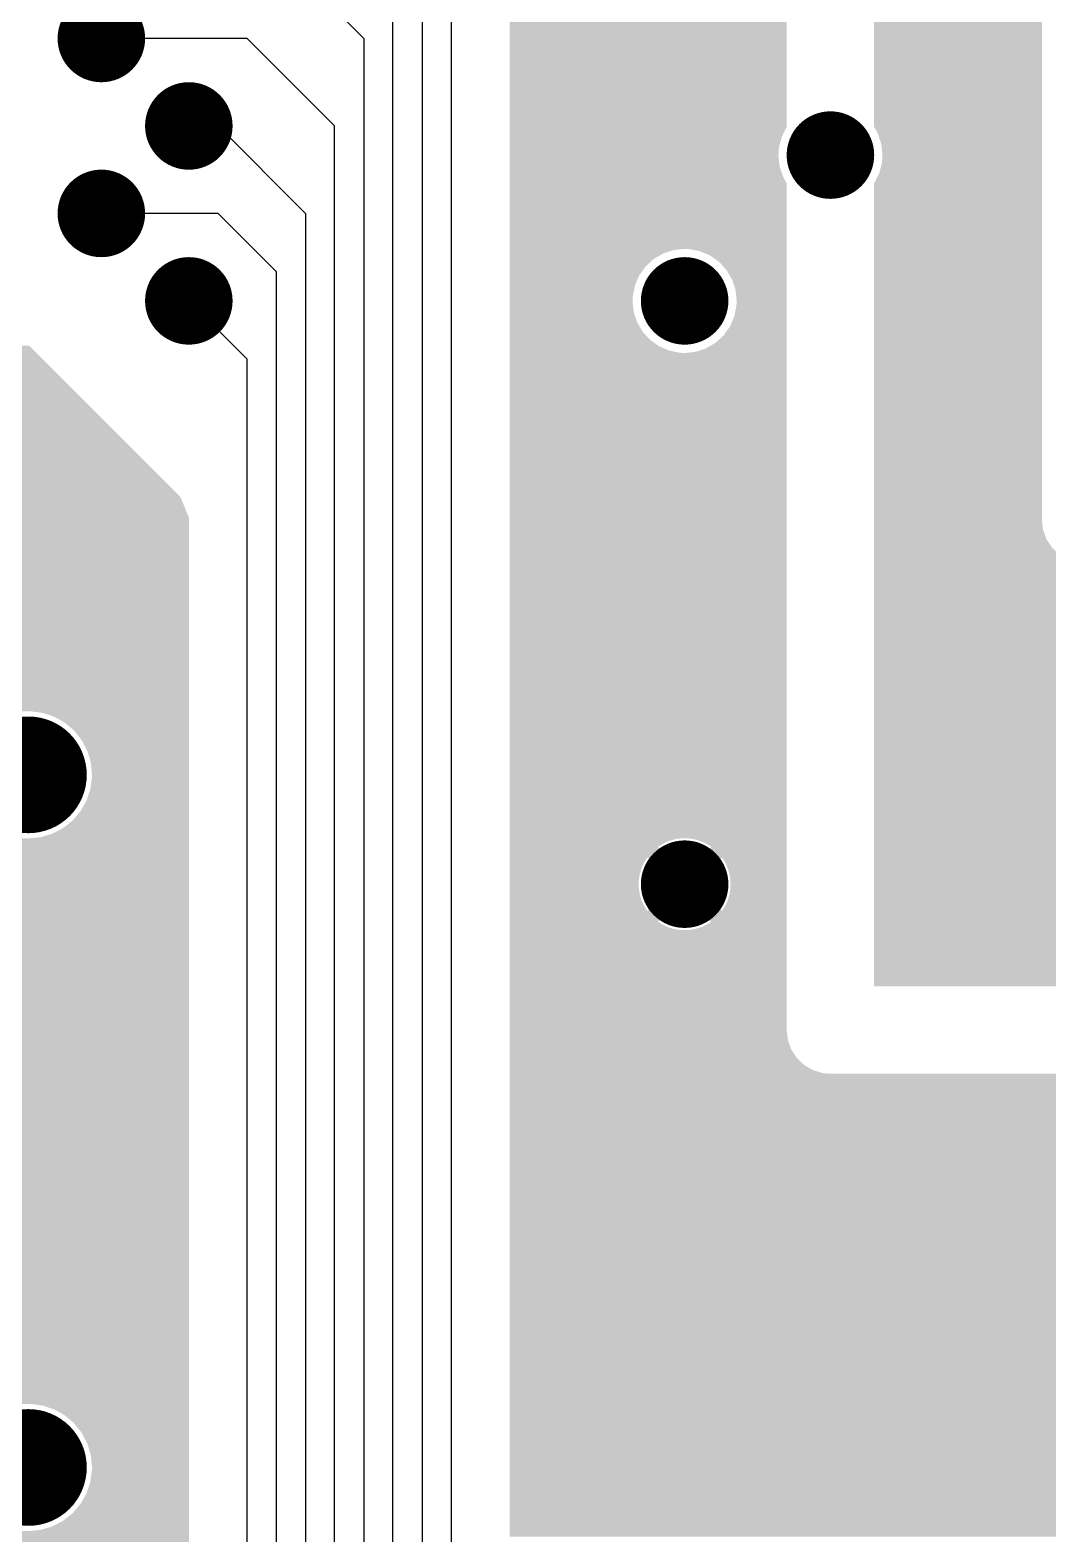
# Model space of a CAD drawing. Extents: x 295 to 953, y 10 to 290.
# Drawn here: x 540.19 to 554.82, y 105.78 to 127.39 of the extents above; entities that cross this region are included whole.
import ezdxf

# ---------------------------------------------------------------- set-up
doc = ezdxf.new("R2010")
doc.units = 0
doc.header["$LTSCALE"] = 5
doc.header["$MEASUREMENT"] = 0
doc.layers.get('0').update_dxf_attribs({"linetype": 'CONTINUOUS', "lineweight": 25})

msp = doc.modelspace()

# ---------------------------------------------------------------- linework, layer by layer
for p, q in [((546.243, 131.042), (546.243, 95)), ((545.824, 129.785), (545.824, 94.581)), ((543.729, 128.528), (544.986, 127.27)), ((545.405, 94.162), (545.405, 128.528)), ((543.31, 127.27), (541.214, 127.27)), ((544.567, 126.013), (543.31, 127.27)), ((544.986, 127.27), (544.986, 93.742)), ((542.472, 126.013), (542.891, 126.013)), ((542.891, 126.013), (544.148, 124.756)), ((544.567, 93.323), (544.567, 126.013)), ((542.891, 124.756), (541.214, 124.756)), ((543.729, 123.918), (542.891, 124.756)), ((544.148, 124.756), (544.148, 92.904)), ((543.729, 92.485), (543.729, 123.918)), ((543.31, 122.66), (542.472, 123.499)), ((543.31, 92.066), (543.31, 122.66))]:
    msp.add_line(p, q)
for points, const_width in [([(540.9, 127.27, 1), (541.529, 127.27, 1)], 0.629), ([(542.157, 126.013, 1), (542.786, 126.013, 1)], 0.629), ([(551.377, 125.594, 1), (552.006, 125.594, 1)], 0.629), ([(540.9, 124.756, 1), (541.529, 124.756, 1)], 0.629), ([(542.157, 123.499, 1), (542.786, 123.499, 1)], 0.629), ([(549.282, 123.499, 1), (549.911, 123.499, 1)], 0.629), ([(539.747, 116.688, 1), (540.586, 116.688, 1)], 0.838), ([(549.282, 115.117, 1), (549.911, 115.117, 1)], 0.629), ([(539.747, 106.735, 1), (540.586, 106.735, 1)], 0.838)]:
    msp.add_lwpolyline(points, format="xyb", close=True, dxfattribs=dict(const_width=const_width))
for points in [[(552.32, 126), (552.32, 133.57), (554.73, 126), (554.73, 133.57)], [(547.082, 126), (547.082, 128.706), (551.063, 126), (551.063, 128.706)], [(547.082, 125.858), (547.082, 126), (550.992, 125.858), (551.063, 126)], [(552.374, 125.902), (552.32, 126), (554.73, 125.902), (554.73, 126)], [(547.082, 125.705), (547.082, 125.858), (550.952, 125.705), (550.992, 125.858)], [(552.423, 125.751), (552.374, 125.902), (554.73, 125.751), (554.73, 125.902)], [(547.082, 125.594), (547.082, 125.705), (550.944, 125.594), (550.952, 125.705)], [(547.082, 125.437), (547.082, 125.594), (550.96, 125.437), (550.944, 125.594)], [(552.44, 125.594), (552.423, 125.751), (554.73, 125.594), (554.73, 125.751)], [(552.431, 125.483), (552.44, 125.594), (554.73, 125.483), (554.73, 125.594)], [(547.082, 125.287), (547.082, 125.437), (551.01, 125.287), (550.96, 125.437)], [(552.392, 125.33), (552.431, 125.483), (554.73, 125.33), (554.73, 125.483)], [(547.082, 125.189), (547.082, 125.287), (551.063, 125.189), (551.01, 125.287)], [(547.082, 125.188), (547.082, 125.189), (551.063, 125.188), (551.063, 125.189)], [(547.082, 124.247), (547.082, 125.188), (551.063, 124.247), (551.063, 125.188)], [(552.32, 125.189), (552.392, 125.33), (554.73, 125.189), (554.73, 125.33)], [(552.32, 125.188), (552.32, 125.189), (554.73, 125.188), (554.73, 125.189)], [(552.32, 120.355), (552.32, 125.188), (554.73, 120.355), (554.73, 125.188)], [(547.082, 124.23), (547.082, 124.247), (549.439, 124.23), (549.596, 124.247)], [(547.082, 124.181), (547.082, 124.23), (549.289, 124.181), (549.439, 124.23)], [(547.082, 124.101), (547.082, 124.181), (549.152, 124.101), (549.289, 124.181)], [(547.082, 123.994), (547.082, 124.101), (549.036, 123.994), (549.152, 124.101)], [(549.662, 124.244), (549.596, 124.247), (551.063, 124.244), (551.063, 124.247)], [(549.817, 124.213), (549.662, 124.244), (551.063, 124.213), (551.063, 124.244)], [(549.963, 124.151), (549.817, 124.213), (551.063, 124.151), (551.063, 124.213)], [(550.092, 124.059), (549.963, 124.151), (551.063, 124.059), (551.063, 124.151)], [(550.198, 123.943), (550.092, 124.059), (551.063, 123.943), (551.063, 124.059)], [(547.082, 123.865), (547.082, 123.994), (548.944, 123.865), (549.036, 123.994)], [(547.082, 123.72), (547.082, 123.865), (548.882, 123.72), (548.944, 123.865)], [(550.278, 123.806), (550.198, 123.943), (551.063, 123.806), (551.063, 123.943)], [(547.082, 123.564), (547.082, 123.72), (548.851, 123.564), (548.882, 123.72)], [(550.328, 123.656), (550.278, 123.806), (551.063, 123.656), (551.063, 123.806)], [(550.344, 123.499), (550.328, 123.656), (551.063, 123.499), (551.063, 123.656)], [(547.082, 123.499), (547.082, 123.564), (548.848, 123.499), (548.851, 123.564)], [(547.082, 123.341), (547.082, 123.499), (548.865, 123.341), (548.848, 123.499)], [(550.311, 123.278), (550.341, 123.433), (551.063, 123.278), (551.063, 123.433)], [(550.341, 123.433), (550.344, 123.499), (551.063, 123.433), (551.063, 123.499)], [(547.082, 123.191), (547.082, 123.341), (548.914, 123.191), (548.865, 123.341)], [(547.082, 123.055), (547.082, 123.191), (548.994, 123.055), (548.914, 123.191)], [(550.248, 123.132), (550.311, 123.278), (551.063, 123.132), (551.063, 123.278)], [(547.082, 122.938), (547.082, 123.055), (549.101, 122.938), (548.994, 123.055)], [(550.04, 122.896), (550.157, 123.003), (551.063, 122.896), (551.063, 123.003)], [(550.157, 123.003), (550.248, 123.132), (551.063, 123.003), (551.063, 123.132)], [(532.708, 122.827), (532.489, 122.855), (540.208, 122.827), (540.18, 122.855)], [(532.92, 122.766), (532.708, 122.827), (540.269, 122.766), (540.208, 122.827)], [(533.12, 122.674), (532.92, 122.766), (540.361, 122.674), (540.269, 122.766)], [(547.082, 122.846), (547.082, 122.938), (549.23, 122.846), (549.101, 122.938)], [(547.082, 122.784), (547.082, 122.846), (549.375, 122.784), (549.23, 122.846)], [(547.082, 122.753), (547.082, 122.784), (549.53, 122.753), (549.375, 122.784)], [(547.082, 122.75), (547.082, 122.753), (549.596, 122.75), (549.53, 122.753)], [(547.082, 115.777), (547.082, 122.75), (551.063, 115.777), (551.063, 122.75)], [(549.596, 122.75), (549.753, 122.767), (551.063, 122.75), (551.063, 122.767)], [(549.753, 122.767), (549.904, 122.817), (551.063, 122.767), (551.063, 122.817)], [(549.904, 122.817), (550.04, 122.896), (551.063, 122.817), (551.063, 122.896)], [(533.304, 122.552), (533.12, 122.674), (540.483, 122.552), (540.361, 122.674)], [(533.468, 122.404), (533.304, 122.552), (540.631, 122.404), (540.483, 122.552)], [(533.607, 122.233), (533.468, 122.404), (540.802, 122.233), (540.631, 122.404)], [(533.719, 122.043), (533.607, 122.233), (540.992, 122.043), (540.802, 122.233)], [(533.801, 121.838), (533.719, 122.043), (541.197, 121.838), (540.992, 122.043)], [(533.851, 121.623), (533.801, 121.838), (541.412, 121.623), (541.197, 121.838)], [(533.867, 121.403), (533.851, 121.623), (541.632, 121.403), (541.412, 121.623)], [(533.837, 121.109), (533.865, 121.327), (541.926, 121.109), (541.707, 121.327)], [(533.865, 121.327), (533.867, 121.403), (541.707, 121.327), (541.632, 121.403)], [(533.776, 120.896), (533.837, 121.109), (542.138, 120.896), (541.926, 121.109)], [(533.684, 120.696), (533.776, 120.896), (542.339, 120.696), (542.138, 120.896)], [(533.562, 120.512), (533.677, 120.686), (542.421, 120.512), (542.349, 120.686)], [(533.677, 120.686), (533.684, 120.696), (542.349, 120.686), (542.339, 120.696)], [(533.414, 120.348), (533.451, 120.389), (542.472, 120.348), (542.472, 120.389)], [(533.451, 120.389), (533.562, 120.512), (542.471, 120.389), (542.421, 120.512)], [(533.451, 120.389), (533.451, 120.389), (542.472, 120.389), (542.471, 120.389)], [(533.053, 120.097), (533.243, 120.209), (542.472, 120.097), (542.472, 120.209)], [(533.243, 120.209), (533.414, 120.348), (542.472, 120.209), (542.472, 120.348)], [(552.32, 120.211), (552.32, 120.355), (554.747, 120.211), (554.73, 120.355)], [(552.32, 120.075), (552.32, 120.211), (554.796, 120.075), (554.747, 120.211)], [(504.275, 118.784), (504.275, 119.949), (542.472, 118.784), (542.472, 119.949)], [(532.413, 119.949), (532.633, 119.966), (542.472, 119.949), (542.472, 119.966)], [(532.633, 119.966), (532.848, 120.015), (542.472, 119.966), (542.472, 120.015)], [(532.848, 120.015), (533.053, 120.097), (542.472, 120.015), (542.472, 120.097)], [(552.32, 119.954), (552.32, 120.075), (554.875, 119.954), (554.796, 120.075)], [(552.32, 119.854), (552.32, 119.954), (554.98, 119.854), (554.875, 119.954)], [(552.32, 119.78), (552.32, 119.854), (555.105, 119.78), (554.98, 119.854)], [(552.32, 119.737), (552.32, 119.78), (555.244, 119.737), (555.105, 119.78)], [(552.32, 119.727), (552.32, 119.737), (555.359, 119.727), (555.244, 119.737)], [(552.32, 119.726), (552.32, 119.727), (560.493, 119.726), (560.492, 119.727)], [(552.32, 115.777), (552.32, 119.726), (560.493, 115.777), (560.493, 119.726)], [(532.468, 118.783), (532.413, 118.784), (542.472, 118.783), (542.472, 118.784)], [(532.541, 118.779), (532.468, 118.783), (542.472, 118.779), (542.472, 118.783)], [(532.613, 118.771), (532.541, 118.779), (542.472, 118.771), (542.472, 118.779)], [(532.684, 118.76), (532.613, 118.771), (542.472, 118.76), (542.472, 118.771)], [(532.756, 118.746), (532.684, 118.76), (542.472, 118.746), (542.472, 118.76)], [(532.826, 118.728), (532.756, 118.746), (542.472, 118.728), (542.472, 118.746)], [(532.896, 118.708), (532.826, 118.728), (542.472, 118.708), (542.472, 118.728)], [(532.964, 118.684), (532.896, 118.708), (542.472, 118.684), (542.472, 118.708)], [(533.032, 118.657), (532.964, 118.684), (542.472, 118.657), (542.472, 118.684)], [(533.098, 118.627), (533.032, 118.657), (542.472, 118.627), (542.472, 118.657)], [(532.916, 118.249), (533.225, 118.558), (542.472, 118.249), (542.472, 118.558)], [(533.162, 118.594), (533.098, 118.627), (542.472, 118.594), (542.472, 118.627)], [(533.225, 118.558), (533.162, 118.594), (542.472, 118.558), (542.472, 118.594)], [(504.275, 118.024), (504.275, 118.249), (542.472, 118.024), (542.472, 118.249)], [(533.778, 117.992), (533.759, 118.024), (542.472, 117.992), (542.472, 118.024)], [(533.812, 117.928), (533.778, 117.992), (542.472, 117.928), (542.472, 117.992)], [(533.844, 117.863), (533.812, 117.928), (542.472, 117.863), (542.472, 117.928)], [(533.872, 117.796), (533.844, 117.863), (542.472, 117.796), (542.472, 117.863)], [(533.898, 117.728), (533.872, 117.796), (542.472, 117.728), (542.472, 117.796)], [(533.92, 117.659), (533.898, 117.728), (542.472, 117.659), (542.472, 117.728)], [(533.935, 117.602), (533.92, 117.659), (542.472, 117.602), (542.472, 117.659)], [(540.201, 117.601), (540.166, 117.602), (542.472, 117.601), (542.472, 117.602)], [(540.374, 117.578), (540.201, 117.601), (542.472, 117.578), (542.472, 117.601)], [(540.54, 117.522), (540.374, 117.578), (542.472, 117.522), (542.472, 117.578)], [(540.692, 117.436), (540.54, 117.522), (542.472, 117.436), (542.472, 117.522)], [(540.825, 117.322), (540.692, 117.436), (542.472, 117.322), (542.472, 117.436)], [(540.933, 117.185), (540.825, 117.322), (542.472, 117.185), (542.472, 117.322)], [(541.014, 117.03), (540.933, 117.185), (542.472, 117.03), (542.472, 117.185)], [(541.063, 116.862), (541.014, 117.03), (542.472, 116.862), (542.472, 117.03)], [(541.08, 116.688), (541.063, 116.862), (542.472, 116.688), (542.472, 116.862)], [(541.056, 116.481), (541.079, 116.654), (542.472, 116.481), (542.472, 116.654)], [(541.079, 116.654), (541.08, 116.688), (542.472, 116.654), (542.472, 116.688)], [(540.914, 116.163), (541, 116.315), (542.472, 116.163), (542.472, 116.315)], [(541, 116.315), (541.056, 116.481), (542.472, 116.315), (542.472, 116.481)], [(540.8, 116.03), (540.914, 116.163), (542.472, 116.03), (542.472, 116.163)], [(540.34, 115.791), (540.508, 115.841), (542.472, 115.791), (542.472, 115.841)], [(540.508, 115.841), (540.663, 115.921), (542.472, 115.841), (542.472, 115.921)], [(540.663, 115.921), (540.8, 116.03), (542.472, 115.921), (542.472, 116.03)], [(504.275, 113.935), (504.275, 115.64), (542.472, 113.935), (542.472, 115.64)], [(532.413, 115.64), (532.486, 115.642), (542.472, 115.64), (542.472, 115.642)], [(532.486, 115.642), (532.558, 115.647), (542.472, 115.642), (542.472, 115.647)], [(532.558, 115.647), (532.63, 115.656), (542.472, 115.647), (542.472, 115.656)], [(532.63, 115.656), (532.702, 115.667), (542.472, 115.656), (542.472, 115.667)], [(532.702, 115.667), (532.773, 115.682), (542.472, 115.667), (542.472, 115.682)], [(532.773, 115.682), (532.843, 115.7), (542.472, 115.682), (542.472, 115.7)], [(532.843, 115.7), (532.912, 115.722), (542.472, 115.7), (542.472, 115.722)], [(532.912, 115.722), (532.981, 115.747), (542.472, 115.722), (542.472, 115.747)], [(532.981, 115.747), (533.048, 115.774), (542.472, 115.747), (542.472, 115.774)], [(533.048, 115.774), (533.048, 115.775), (542.472, 115.774), (542.472, 115.775)], [(540.166, 115.775), (540.34, 115.791), (542.472, 115.775), (542.472, 115.791)], [(547.082, 115.775), (547.082, 115.777), (549.549, 115.775), (549.596, 115.777)], [(547.082, 115.77), (547.082, 115.775), (549.502, 115.77), (549.549, 115.775)], [(547.082, 115.762), (547.082, 115.77), (549.456, 115.762), (549.502, 115.77)], [(547.082, 115.75), (547.082, 115.762), (549.411, 115.75), (549.456, 115.762)], [(547.082, 115.735), (547.082, 115.75), (549.366, 115.735), (549.411, 115.75)], [(547.082, 115.717), (547.082, 115.735), (549.322, 115.717), (549.366, 115.735)], [(547.082, 115.696), (547.082, 115.717), (549.28, 115.696), (549.322, 115.717)], [(547.082, 115.672), (547.082, 115.696), (549.24, 115.672), (549.28, 115.696)], [(547.082, 115.654), (547.082, 115.672), (549.213, 115.654), (549.24, 115.672)], [(547.082, 115.535), (547.082, 115.654), (549.332, 115.535), (549.213, 115.654)], [(549.629, 115.776), (549.596, 115.777), (551.063, 115.776), (551.063, 115.777)], [(549.676, 115.772), (549.629, 115.776), (551.063, 115.772), (551.063, 115.776)], [(549.722, 115.765), (549.676, 115.772), (551.063, 115.765), (551.063, 115.772)], [(549.768, 115.754), (549.722, 115.765), (551.063, 115.754), (551.063, 115.765)], [(549.813, 115.74), (549.768, 115.754), (551.063, 115.74), (551.063, 115.754)], [(549.857, 115.723), (549.813, 115.74), (551.063, 115.723), (551.063, 115.74)], [(549.899, 115.703), (549.857, 115.723), (551.063, 115.703), (551.063, 115.723)], [(549.86, 115.535), (549.979, 115.654), (551.063, 115.535), (551.063, 115.654)], [(549.94, 115.68), (549.899, 115.703), (551.063, 115.68), (551.063, 115.703)], [(549.979, 115.654), (549.94, 115.68), (551.063, 115.654), (551.063, 115.68)], [(552.32, 115.775), (552.32, 115.777), (558.769, 115.775), (558.816, 115.777)], [(552.32, 115.77), (552.32, 115.775), (558.723, 115.77), (558.769, 115.775)], [(552.32, 115.762), (552.32, 115.77), (558.676, 115.762), (558.723, 115.77)], [(552.32, 115.75), (552.32, 115.762), (558.631, 115.75), (558.676, 115.762)], [(552.32, 115.735), (552.32, 115.75), (558.586, 115.735), (558.631, 115.75)], [(552.32, 115.717), (552.32, 115.735), (558.543, 115.717), (558.586, 115.735)], [(552.32, 115.696), (552.32, 115.717), (558.501, 115.696), (558.543, 115.717)], [(552.32, 115.672), (552.32, 115.696), (558.46, 115.672), (558.501, 115.696)], [(552.32, 115.654), (552.32, 115.672), (558.433, 115.654), (558.46, 115.672)], [(552.32, 115.535), (552.32, 115.654), (558.552, 115.535), (558.433, 115.654)], [(547.082, 115.5), (547.082, 115.535), (551.063, 115.5), (551.063, 115.535)], [(547.082, 115.461), (547.082, 115.5), (549.033, 115.461), (549.059, 115.5)], [(547.082, 115.42), (547.082, 115.461), (549.01, 115.42), (549.033, 115.461)], [(547.082, 115.377), (547.082, 115.42), (548.99, 115.377), (549.01, 115.42)], [(549.178, 115.381), (549.059, 115.5), (550.014, 115.381), (550.134, 115.5)], [(549.332, 115.535), (549.362, 115.552), (549.86, 115.535), (549.83, 115.552)], [(549.362, 115.552), (549.368, 115.555), (549.83, 115.552), (549.825, 115.555)], [(549.368, 115.555), (549.398, 115.57), (549.825, 115.555), (549.794, 115.57)], [(549.398, 115.57), (549.405, 115.572), (549.794, 115.57), (549.788, 115.572)], [(549.405, 115.572), (549.436, 115.585), (549.788, 115.572), (549.756, 115.585)], [(549.436, 115.585), (549.443, 115.587), (549.756, 115.585), (549.75, 115.587)], [(549.443, 115.587), (549.475, 115.596), (549.75, 115.587), (549.716, 115.596)], [(549.475, 115.596), (549.483, 115.598), (549.716, 115.596), (549.711, 115.598)], [(549.483, 115.598), (549.515, 115.604), (549.711, 115.598), (549.676, 115.604)], [(549.515, 115.604), (549.523, 115.605), (549.676, 115.604), (549.671, 115.605)], [(549.523, 115.605), (549.556, 115.609), (549.671, 115.605), (549.635, 115.609)], [(549.556, 115.609), (549.568, 115.61), (549.635, 115.609), (549.63, 115.61)], [(549.568, 115.61), (549.596, 115.611), (549.63, 115.61), (549.596, 115.611)], [(550.144, 115.485), (550.134, 115.5), (551.063, 115.485), (551.063, 115.5)], [(550.169, 115.445), (550.144, 115.485), (551.063, 115.445), (551.063, 115.485)], [(550.191, 115.403), (550.169, 115.445), (551.063, 115.403), (551.063, 115.445)], [(550.21, 115.36), (550.191, 115.403), (551.063, 115.36), (551.063, 115.403)], [(552.32, 115.5), (552.32, 115.535), (560.493, 115.5), (560.493, 115.535)], [(552.32, 115.461), (552.32, 115.5), (558.253, 115.461), (558.279, 115.5)], [(552.32, 115.42), (552.32, 115.461), (558.23, 115.42), (558.253, 115.461)], [(552.32, 115.377), (552.32, 115.42), (558.21, 115.377), (558.23, 115.42)], [(547.082, 115.333), (547.082, 115.377), (548.973, 115.333), (548.99, 115.377)], [(547.082, 115.288), (547.082, 115.333), (548.959, 115.288), (548.973, 115.333)], [(547.082, 115.243), (547.082, 115.288), (548.948, 115.243), (548.959, 115.288)], [(547.082, 115.196), (547.082, 115.243), (548.941, 115.196), (548.948, 115.243)], [(547.082, 115.149), (547.082, 115.196), (548.937, 115.149), (548.941, 115.196)], [(549.104, 115.164), (549.107, 115.191), (550.088, 115.164), (550.085, 115.191)], [(549.107, 115.191), (549.11, 115.204), (550.085, 115.191), (550.083, 115.204)], [(549.11, 115.204), (549.115, 115.231), (550.083, 115.204), (550.077, 115.231)], [(549.115, 115.231), (549.119, 115.244), (550.077, 115.231), (550.074, 115.244)], [(549.119, 115.244), (549.126, 115.27), (550.074, 115.244), (550.066, 115.27)], [(549.126, 115.27), (549.131, 115.283), (550.066, 115.27), (550.062, 115.283)], [(549.131, 115.283), (549.14, 115.308), (550.062, 115.283), (550.052, 115.308)], [(549.14, 115.308), (549.146, 115.32), (550.052, 115.308), (550.047, 115.32)], [(549.146, 115.32), (549.158, 115.345), (550.047, 115.32), (550.034, 115.345)], [(549.158, 115.345), (549.164, 115.357), (550.034, 115.345), (550.028, 115.357)], [(549.164, 115.357), (549.178, 115.381), (550.028, 115.357), (550.014, 115.381)], [(550.225, 115.316), (550.21, 115.36), (551.063, 115.316), (551.063, 115.36)], [(550.238, 115.271), (550.225, 115.316), (551.063, 115.271), (551.063, 115.316)], [(550.247, 115.225), (550.238, 115.271), (551.063, 115.225), (551.063, 115.271)], [(550.253, 115.178), (550.247, 115.225), (551.063, 115.178), (551.063, 115.225)], [(552.32, 115.333), (552.32, 115.377), (558.193, 115.333), (558.21, 115.377)], [(552.32, 115.288), (552.32, 115.333), (558.179, 115.288), (558.193, 115.333)], [(552.32, 115.243), (552.32, 115.288), (558.168, 115.243), (558.179, 115.288)], [(552.32, 115.196), (552.32, 115.243), (558.161, 115.196), (558.168, 115.243)], [(552.32, 115.149), (552.32, 115.196), (558.157, 115.149), (558.161, 115.196)], [(547.082, 115.102), (547.082, 115.149), (548.936, 115.102), (548.937, 115.149)], [(547.082, 115.055), (547.082, 115.102), (548.939, 115.055), (548.936, 115.102)], [(547.082, 115.009), (547.082, 115.055), (548.945, 115.009), (548.939, 115.055)], [(547.082, 114.962), (547.082, 115.009), (548.954, 114.962), (548.945, 115.009)], [(549.102, 115.123), (549.103, 115.151), (550.091, 115.123), (550.089, 115.151)], [(549.102, 115.11), (549.102, 115.123), (550.09, 115.11), (550.091, 115.123)], [(549.103, 115.082), (549.102, 115.11), (550.09, 115.082), (550.09, 115.11)], [(549.103, 115.151), (549.104, 115.164), (550.089, 115.151), (550.088, 115.164)], [(549.104, 115.069), (549.103, 115.082), (550.088, 115.069), (550.09, 115.082)], [(549.108, 115.042), (549.104, 115.069), (550.085, 115.042), (550.088, 115.069)], [(549.109, 115.029), (549.108, 115.042), (550.083, 115.029), (550.085, 115.042)], [(549.116, 115.002), (549.109, 115.029), (550.077, 115.002), (550.083, 115.029)], [(549.118, 114.989), (549.116, 115.002), (550.074, 114.989), (550.077, 115.002)], [(549.127, 114.963), (549.118, 114.989), (550.066, 114.963), (550.074, 114.989)], [(550.234, 114.945), (550.244, 114.991), (551.063, 114.945), (551.063, 114.991)], [(550.244, 114.991), (550.251, 115.037), (551.063, 114.991), (551.063, 115.037)], [(550.251, 115.037), (550.255, 115.084), (551.063, 115.037), (551.063, 115.084)], [(550.256, 115.131), (550.253, 115.178), (551.063, 115.131), (551.063, 115.178)], [(550.255, 115.084), (550.256, 115.131), (551.063, 115.084), (551.063, 115.131)], [(552.32, 115.102), (552.32, 115.149), (558.156, 115.102), (558.157, 115.149)], [(552.32, 115.055), (552.32, 115.102), (558.159, 115.055), (558.156, 115.102)], [(552.32, 115.009), (552.32, 115.055), (558.165, 115.009), (558.159, 115.055)], [(552.32, 114.962), (552.32, 115.009), (558.175, 114.962), (558.165, 115.009)], [(547.082, 114.917), (547.082, 114.962), (548.967, 114.917), (548.954, 114.962)], [(547.082, 114.873), (547.082, 114.917), (548.983, 114.873), (548.967, 114.917)], [(547.082, 114.83), (547.082, 114.873), (549.002, 114.83), (548.983, 114.873)], [(547.082, 114.788), (547.082, 114.83), (549.024, 114.788), (549.002, 114.83)], [(547.082, 114.748), (547.082, 114.788), (549.048, 114.748), (549.024, 114.788)], [(549.059, 114.733), (549.178, 114.852), (550.134, 114.733), (550.014, 114.852)], [(549.13, 114.95), (549.127, 114.963), (550.062, 114.95), (550.066, 114.963)], [(549.141, 114.925), (549.13, 114.95), (550.052, 114.925), (550.062, 114.95)], [(549.146, 114.913), (549.141, 114.925), (550.046, 114.913), (550.052, 114.925)], [(549.158, 114.888), (549.146, 114.913), (550.035, 114.888), (550.046, 114.913)], [(549.164, 114.876), (549.158, 114.888), (550.028, 114.876), (550.035, 114.888)], [(549.178, 114.853), (549.164, 114.876), (550.014, 114.853), (550.028, 114.876)], [(549.178, 114.852), (549.178, 114.853), (550.014, 114.852), (550.014, 114.853)], [(550.134, 114.733), (550.16, 114.773), (551.063, 114.733), (551.063, 114.773)], [(550.16, 114.773), (550.183, 114.814), (551.063, 114.773), (551.063, 114.814)], [(550.183, 114.814), (550.203, 114.856), (551.063, 114.814), (551.063, 114.856)], [(550.203, 114.856), (550.22, 114.9), (551.063, 114.856), (551.063, 114.9)], [(550.22, 114.9), (550.234, 114.945), (551.063, 114.9), (551.063, 114.945)], [(552.32, 114.917), (552.32, 114.962), (558.187, 114.917), (558.175, 114.962)], [(552.32, 114.873), (552.32, 114.917), (558.203, 114.873), (558.187, 114.917)], [(552.32, 114.83), (552.32, 114.873), (558.222, 114.83), (558.203, 114.873)], [(552.32, 114.788), (552.32, 114.83), (558.244, 114.788), (558.222, 114.83)], [(552.32, 114.748), (552.32, 114.788), (558.269, 114.748), (558.244, 114.788)], [(547.082, 114.733), (547.082, 114.748), (549.059, 114.733), (549.048, 114.748)], [(547.082, 114.698), (547.082, 114.733), (551.063, 114.698), (551.063, 114.733)], [(547.082, 114.579), (547.082, 114.698), (549.213, 114.579), (549.332, 114.698)], [(547.082, 114.553), (547.082, 114.579), (549.252, 114.553), (549.213, 114.579)], [(547.082, 114.53), (547.082, 114.553), (549.293, 114.53), (549.252, 114.553)], [(549.362, 114.681), (549.332, 114.698), (549.831, 114.681), (549.86, 114.698)], [(549.367, 114.678), (549.362, 114.681), (549.824, 114.678), (549.831, 114.681)], [(549.399, 114.663), (549.367, 114.678), (549.794, 114.663), (549.824, 114.678)], [(549.404, 114.661), (549.399, 114.663), (549.787, 114.661), (549.794, 114.663)], [(549.437, 114.649), (549.404, 114.661), (549.756, 114.649), (549.787, 114.661)], [(549.442, 114.647), (549.437, 114.649), (549.749, 114.647), (549.756, 114.649)], [(549.476, 114.637), (549.442, 114.647), (549.717, 114.637), (549.749, 114.647)], [(549.482, 114.636), (549.476, 114.637), (549.71, 114.636), (549.717, 114.637)], [(549.516, 114.629), (549.482, 114.636), (549.677, 114.629), (549.71, 114.636)], [(549.522, 114.628), (549.516, 114.629), (549.669, 114.628), (549.677, 114.629)], [(549.558, 114.624), (549.522, 114.628), (549.637, 114.624), (549.669, 114.628)], [(549.562, 114.623), (549.558, 114.624), (549.625, 114.623), (549.637, 114.624)], [(549.596, 114.622), (549.562, 114.623), (549.596, 114.622), (549.625, 114.623)], [(549.979, 114.579), (549.86, 114.698), (551.063, 114.579), (551.063, 114.698)], [(549.883, 114.522), (549.925, 114.544), (551.063, 114.522), (551.063, 114.544)], [(549.925, 114.544), (549.965, 114.569), (551.063, 114.544), (551.063, 114.569)], [(549.965, 114.569), (549.979, 114.579), (551.063, 114.569), (551.063, 114.579)], [(552.32, 114.733), (552.32, 114.748), (558.279, 114.733), (558.269, 114.748)], [(552.32, 114.698), (552.32, 114.733), (560.493, 114.698), (560.493, 114.733)], [(552.32, 114.579), (552.32, 114.698), (558.433, 114.579), (558.552, 114.698)], [(552.32, 114.553), (552.32, 114.579), (558.472, 114.553), (558.433, 114.579)], [(552.32, 114.53), (552.32, 114.553), (558.513, 114.53), (558.472, 114.553)], [(547.082, 114.51), (547.082, 114.53), (549.336, 114.51), (549.293, 114.53)], [(547.082, 114.493), (547.082, 114.51), (549.38, 114.493), (549.336, 114.51)], [(547.082, 114.479), (547.082, 114.493), (549.424, 114.479), (549.38, 114.493)], [(547.082, 114.469), (547.082, 114.479), (549.47, 114.469), (549.424, 114.479)], [(547.082, 114.461), (547.082, 114.469), (549.517, 114.461), (549.47, 114.469)], [(547.082, 114.457), (547.082, 114.461), (549.564, 114.457), (549.517, 114.461)], [(547.082, 113.021), (547.082, 114.457), (551.063, 113.021), (551.063, 114.457)], [(547.082, 114.457), (547.082, 114.457), (549.611, 114.457), (549.564, 114.457)], [(549.611, 114.457), (549.658, 114.459), (551.063, 114.457), (551.063, 114.459)], [(549.658, 114.459), (549.704, 114.465), (551.063, 114.459), (551.063, 114.465)], [(549.704, 114.465), (549.75, 114.475), (551.063, 114.465), (551.063, 114.475)], [(549.75, 114.475), (549.796, 114.487), (551.063, 114.475), (551.063, 114.487)], [(549.796, 114.487), (549.84, 114.503), (551.063, 114.487), (551.063, 114.503)], [(549.84, 114.503), (549.883, 114.522), (551.063, 114.503), (551.063, 114.522)], [(552.32, 114.51), (552.32, 114.53), (558.556, 114.51), (558.513, 114.53)], [(552.32, 114.493), (552.32, 114.51), (558.6, 114.493), (558.556, 114.51)], [(552.32, 114.479), (552.32, 114.493), (558.645, 114.479), (558.6, 114.493)], [(552.32, 114.469), (552.32, 114.479), (558.69, 114.469), (558.645, 114.479)], [(552.32, 114.461), (552.32, 114.469), (558.737, 114.461), (558.69, 114.469)], [(552.32, 114.457), (552.32, 114.461), (558.784, 114.457), (558.737, 114.461)], [(552.32, 113.65), (552.32, 114.457), (560.493, 113.65), (560.493, 114.457)], [(552.32, 114.457), (552.32, 114.457), (558.831, 114.457), (558.784, 114.457)], [(537.058, 113.934), (537.023, 113.935), (542.472, 113.934), (542.472, 113.935)], [(537.231, 113.911), (537.058, 113.934), (542.472, 113.911), (542.472, 113.934)], [(537.397, 113.855), (537.231, 113.911), (542.472, 113.855), (542.472, 113.911)], [(537.549, 113.769), (537.397, 113.855), (542.472, 113.769), (542.472, 113.855)], [(537.681, 113.655), (537.549, 113.769), (542.472, 113.655), (542.472, 113.769)], [(537.79, 113.518), (537.681, 113.655), (542.472, 113.518), (542.472, 113.655)], [(537.871, 113.363), (537.79, 113.518), (542.472, 113.363), (542.472, 113.518)], [(552.321, 113.65), (552.32, 113.65), (560.492, 113.65), (560.493, 113.65)], [(537.92, 113.195), (537.871, 113.363), (542.472, 113.195), (542.472, 113.363)], [(537.937, 113.021), (537.92, 113.195), (542.472, 113.021), (542.472, 113.195)], [(537.857, 112.648), (537.913, 112.813), (542.472, 112.648), (542.472, 112.813)], [(537.913, 112.813), (537.936, 112.987), (542.472, 112.813), (542.472, 112.987)], [(537.936, 112.987), (537.937, 113.021), (542.472, 112.987), (542.472, 113.021)], [(547.082, 112.877), (547.082, 113.021), (551.08, 112.877), (551.063, 113.021)], [(547.082, 112.741), (547.082, 112.877), (551.129, 112.741), (551.08, 112.877)], [(537.771, 112.496), (537.857, 112.648), (542.472, 112.496), (542.472, 112.648)], [(547.082, 112.619), (547.082, 112.741), (551.208, 112.619), (551.129, 112.741)], [(547.082, 112.519), (547.082, 112.619), (551.313, 112.519), (551.208, 112.619)], [(537.657, 112.363), (537.771, 112.496), (542.472, 112.363), (542.472, 112.496)], [(547.082, 112.446), (547.082, 112.519), (551.438, 112.446), (551.313, 112.519)], [(547.082, 112.403), (547.082, 112.446), (551.576, 112.403), (551.438, 112.446)], [(547.082, 112.392), (547.082, 112.403), (551.692, 112.392), (551.576, 112.403)], [(547.082, 112.369), (547.082, 112.392), (597.95, 112.369), (597.917, 112.392)], [(537.197, 112.124), (537.365, 112.174), (542.472, 112.124), (542.472, 112.174)], [(537.365, 112.174), (537.52, 112.254), (542.472, 112.174), (542.472, 112.254)], [(537.52, 112.254), (537.657, 112.363), (542.472, 112.254), (542.472, 112.363)], [(547.082, 112.306), (547.082, 112.369), (598.096, 112.306), (597.95, 112.369)], [(547.082, 112.276), (547.082, 112.306), (598.251, 112.276), (598.096, 112.306)], [(547.082, 112.273), (547.082, 112.276), (598.317, 112.273), (598.251, 112.276)], [(547.082, 112.181), (547.082, 112.273), (650.338, 112.181), (650.369, 112.273)], [(547.082, 112.008), (547.082, 112.181), (650.315, 112.008), (650.338, 112.181)], [(504.275, 107.648), (504.275, 112.107), (542.472, 107.648), (542.472, 112.107)], [(537.023, 112.107), (537.197, 112.124), (542.472, 112.107), (542.472, 112.124)], [(547.082, 111.973), (547.082, 112.008), (650.314, 111.973), (650.315, 112.008)], [(547.082, 111.839), (547.082, 111.973), (650.327, 111.839), (650.314, 111.973)], [(547.082, 111.822), (547.082, 111.839), (620.669, 111.822), (620.843, 111.839)], [(547.082, 111.773), (547.082, 111.822), (620.502, 111.773), (620.669, 111.822)], [(547.082, 111.692), (547.082, 111.773), (620.346, 111.692), (620.502, 111.773)], [(547.082, 111.584), (547.082, 111.692), (620.209, 111.584), (620.346, 111.692)], [(547.082, 111.451), (547.082, 111.584), (620.096, 111.451), (620.209, 111.584)], [(547.082, 111.299), (547.082, 111.451), (620.009, 111.299), (620.096, 111.451)], [(547.082, 111.133), (547.082, 111.299), (619.953, 111.133), (620.009, 111.299)], [(547.082, 110.96), (547.082, 111.133), (619.93, 110.96), (619.953, 111.133)], [(547.082, 110.926), (547.082, 110.96), (619.93, 110.926), (619.93, 110.96)], [(547.082, 110.791), (547.082, 110.926), (619.942, 110.791), (619.93, 110.926)], [(547.082, 110.775), (547.082, 110.791), (592.38, 110.775), (592.554, 110.791)], [(547.082, 110.725), (547.082, 110.775), (592.212, 110.725), (592.38, 110.775)], [(547.082, 110.645), (547.082, 110.725), (592.057, 110.645), (592.212, 110.725)], [(547.082, 110.536), (547.082, 110.645), (591.92, 110.536), (592.057, 110.645)], [(547.082, 110.403), (547.082, 110.536), (591.806, 110.403), (591.92, 110.536)], [(547.082, 110.251), (547.082, 110.403), (591.72, 110.251), (591.806, 110.403)], [(547.082, 110.086), (547.082, 110.251), (591.664, 110.086), (591.72, 110.251)], [(547.082, 109.912), (547.082, 110.086), (591.641, 109.912), (591.664, 110.086)], [(547.082, 109.878), (547.082, 109.912), (591.64, 109.878), (591.641, 109.912)], [(547.082, 109.704), (547.082, 109.878), (591.657, 109.704), (591.64, 109.878)], [(547.082, 109.536), (547.082, 109.704), (591.707, 109.536), (591.657, 109.704)], [(547.082, 109.381), (547.082, 109.536), (591.787, 109.381), (591.707, 109.536)], [(547.082, 109.244), (547.082, 109.381), (591.896, 109.244), (591.787, 109.381)], [(547.082, 109.13), (547.082, 109.244), (592.029, 109.13), (591.896, 109.244)], [(547.082, 109.044), (547.082, 109.13), (592.181, 109.044), (592.029, 109.13)], [(547.082, 108.988), (547.082, 109.044), (592.346, 108.988), (592.181, 109.044)], [(547.082, 108.965), (547.082, 108.988), (592.52, 108.965), (592.346, 108.988)], [(547.082, 108.964), (547.082, 108.965), (592.554, 108.964), (592.52, 108.965)], [(547.082, 108.896), (547.082, 108.964), (680.448, 108.896), (680.462, 108.964)], [(547.082, 108.83), (547.082, 108.896), (680.446, 108.83), (680.448, 108.896)], [(547.082, 108.696), (547.082, 108.83), (680.46, 108.696), (680.446, 108.83)], [(547.082, 108.679), (547.082, 108.696), (581.902, 108.679), (582.076, 108.696)], [(547.082, 108.63), (547.082, 108.679), (581.735, 108.63), (581.902, 108.679)], [(547.082, 108.549), (547.082, 108.63), (581.58, 108.549), (581.735, 108.63)], [(547.082, 108.44), (547.082, 108.549), (581.443, 108.44), (581.58, 108.549)], [(547.082, 108.308), (547.082, 108.44), (581.329, 108.308), (581.443, 108.44)], [(547.082, 108.156), (547.082, 108.308), (581.243, 108.156), (581.329, 108.308)], [(547.082, 107.99), (547.082, 108.156), (581.187, 107.99), (581.243, 108.156)], [(547.082, 107.817), (547.082, 107.99), (581.163, 107.817), (581.187, 107.99)], [(540.374, 107.624), (540.201, 107.648), (542.472, 107.624), (542.472, 107.648)], [(540.54, 107.568), (540.374, 107.624), (542.472, 107.568), (542.472, 107.624)], [(547.082, 107.782), (547.082, 107.817), (581.163, 107.782), (581.163, 107.817)], [(547.082, 107.648), (547.082, 107.782), (581.176, 107.648), (581.163, 107.782)], [(547.082, 107.631), (547.082, 107.648), (565.138, 107.631), (565.312, 107.648)], [(547.082, 107.582), (547.082, 107.631), (564.971, 107.582), (565.138, 107.631)], [(540.692, 107.482), (540.54, 107.568), (542.472, 107.482), (542.472, 107.568)], [(540.825, 107.368), (540.692, 107.482), (542.472, 107.368), (542.472, 107.482)], [(547.082, 107.501), (547.082, 107.582), (564.816, 107.501), (564.971, 107.582)], [(547.082, 107.393), (547.082, 107.501), (564.679, 107.393), (564.816, 107.501)], [(540.933, 107.231), (540.825, 107.368), (542.472, 107.231), (542.472, 107.368)], [(541.014, 107.076), (540.933, 107.231), (542.472, 107.076), (542.472, 107.231)], [(547.082, 107.26), (547.082, 107.393), (564.565, 107.26), (564.679, 107.393)], [(547.082, 107.108), (547.082, 107.26), (564.479, 107.108), (564.565, 107.26)], [(541.063, 106.909), (541.014, 107.076), (542.472, 106.909), (542.472, 107.076)], [(547.082, 106.942), (547.082, 107.108), (564.423, 106.942), (564.479, 107.108)], [(541.08, 106.735), (541.063, 106.909), (542.472, 106.735), (542.472, 106.909)], [(547.082, 106.769), (547.082, 106.942), (564.399, 106.769), (564.423, 106.942)], [(547.082, 106.735), (547.082, 106.769), (564.399, 106.735), (564.399, 106.769)], [(541.056, 106.527), (541.079, 106.7), (542.472, 106.527), (542.472, 106.7)], [(541.079, 106.7), (541.08, 106.735), (542.472, 106.7), (542.472, 106.735)], [(547.082, 106.561), (547.082, 106.735), (564.416, 106.561), (564.399, 106.735)], [(547.082, 106.393), (547.082, 106.561), (564.465, 106.393), (564.416, 106.561)], [(540.914, 106.209), (541, 106.361), (542.472, 106.209), (542.472, 106.361)], [(541, 106.361), (541.056, 106.527), (542.472, 106.361), (542.472, 106.527)], [(547.082, 106.238), (547.082, 106.393), (564.546, 106.238), (564.465, 106.393)], [(540.8, 106.076), (540.914, 106.209), (542.472, 106.076), (542.472, 106.209)], [(547.082, 106.101), (547.082, 106.238), (564.654, 106.101), (564.546, 106.238)], [(540.508, 105.887), (540.663, 105.968), (542.472, 105.887), (542.472, 105.968)], [(540.663, 105.968), (540.8, 106.076), (542.472, 105.968), (542.472, 106.076)], [(547.082, 105.987), (547.082, 106.101), (564.787, 105.987), (564.654, 106.101)], [(547.082, 105.901), (547.082, 105.987), (564.939, 105.901), (564.787, 105.987)], [(547.082, 105.845), (547.082, 105.901), (565.105, 105.845), (564.939, 105.901)], [(504.275, 105.029), (504.275, 105.821), (542.472, 105.029), (542.472, 105.821)], [(540.166, 105.821), (540.34, 105.838), (542.472, 105.821), (542.472, 105.838)], [(540.34, 105.838), (540.508, 105.887), (542.472, 105.838), (542.472, 105.887)], [(547.082, 105.822), (547.082, 105.845), (565.278, 105.822), (565.105, 105.845)], [(547.082, 105.821), (547.082, 105.822), (565.312, 105.821), (565.278, 105.822)], [(547.082, 105.739), (547.082, 105.821), (569.401, 105.739), (569.392, 105.821)]]:
    msp.add_solid(points)

doc.saveas('drawing.dxf')
